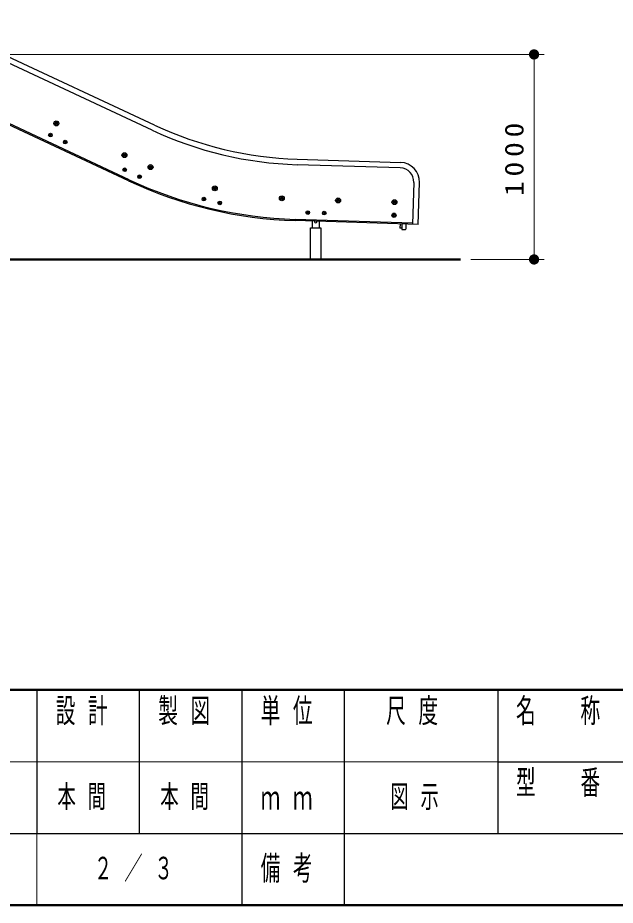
# Model space of a CAD drawing. Units: millimetres on the paper, scale 1:50. Extents: x -385 to 0, y -594 to 267.
# Drawn here: x -234.4 to -176, y -297 to -210.4 of the extents above; entities that cross this region are included whole.
import ezdxf

# ---------------------------------------------------------------- set-up
doc = ezdxf.new("R2010")
doc.units = ezdxf.units.MM
doc.linetypes.add('USER1', pattern=[4.5, 2.5, -2])
doc.layers.add('1_50', color=2, linetype='Continuous', lineweight=25)
doc.layers.add('NAKAMURA図枠', color=7, linetype='Continuous', lineweight=13)
doc.layers.add('図面情報', color=7, linetype='Continuous')
doc.styles.add('ＭＳ ゴシック', font='')
doc.styles.get('ＭＳ ゴシック').set_extended_font_data('MS Gothic')

# ---------------------------------------------------------------- blocks, each defined once
blk = doc.blocks.new('filled_dot')
at = {"color": 0, "linetype": 'Continuous', "lineweight": -2, "const_width": 1.25}
blk.add_lwpolyline([(-0.625, 0, 1), (0.625, 0, 1)], format="xyb", close=True, dxfattribs=at)

msp = doc.modelspace()

# ---------------------------------------------------------------- linework, layer by layer
at = {"layer": '1_50', "color": 190}
for p, q in [((-221.241, -221.389), (-243.703, -210.914)), ((-221.011, -220.896), (-243.473, -210.421)), ((-223.496, -226.225), (-245.49, -215.969)), ((-223.547, -226.333), (-245.49, -216.101)), ((-207.085, -224.213), (-197.001, -224.53)), ((-197.019, -225.074), (-207.102, -224.757)), ((-195.694, -226.484), (-195.823, -230.57)), ((-195.279, -230.587), (-195.15, -226.501)), ((-195.279, -230.587), (-207.273, -230.21)), ((-195.819, -230.45), (-207.269, -230.091))]:
    msp.add_line(p, q, dxfattribs=at)
at = {"layer": '1_50', "color": 7, "lineweight": 13}
for p, q in [((-245.381, -213.999), (-182.958, -213.999)), ((-183.958, -213.999), (-183.958, -233.999)), ((-190.126, -233.999), (-182.958, -233.999))]:
    msp.add_line(p, q, dxfattribs=at)
at = {"layer": '1_50', "color": 7}
for p, q in [((-231.239, -221.842), (-231.182, -221.802)), ((-231.239, -221.842), (-231.233, -221.911)), ((-231.17, -221.94), (-231.233, -221.911)), ((-231.119, -221.831), (-231.182, -221.802)), ((-231.17, -221.94), (-231.113, -221.9)), ((-231.119, -221.831), (-231.113, -221.9)), ((-229.789, -222.518), (-229.732, -222.478)), ((-229.669, -222.508), (-229.732, -222.478)), ((-229.669, -222.508), (-229.663, -222.577)), ((-229.789, -222.518), (-229.783, -222.587)), ((-229.72, -222.616), (-229.783, -222.587)), ((-229.72, -222.616), (-229.663, -222.577)), ((-223.988, -225.223), (-223.932, -225.183)), ((-223.988, -225.223), (-223.982, -225.292)), ((-223.92, -225.321), (-223.982, -225.292)), ((-223.869, -225.212), (-223.932, -225.183)), ((-223.92, -225.321), (-223.863, -225.281)), ((-223.869, -225.212), (-223.863, -225.281)), ((-222.538, -225.899), (-222.482, -225.859)), ((-222.538, -225.899), (-222.532, -225.968)), ((-222.47, -225.997), (-222.532, -225.968)), ((-222.419, -225.889), (-222.482, -225.859)), ((-222.47, -225.997), (-222.413, -225.958)), ((-222.419, -225.889), (-222.413, -225.958)), ((-216.263, -228.099), (-216.215, -228.049)), ((-216.263, -228.099), (-216.243, -228.166)), ((-216.175, -228.182), (-216.243, -228.166)), ((-216.148, -228.065), (-216.215, -228.049)), ((-216.175, -228.182), (-216.128, -228.131)), ((-216.148, -228.065), (-216.128, -228.131)), ((-214.706, -228.47), (-214.659, -228.42)), ((-214.706, -228.47), (-214.686, -228.537)), ((-214.619, -228.553), (-214.686, -228.537)), ((-214.591, -228.436), (-214.659, -228.42)), ((-214.619, -228.553), (-214.571, -228.502)), ((-214.591, -228.436), (-214.571, -228.502)), ((-206.117, -229.426), (-206.081, -229.368)), ((-206.117, -229.426), (-206.084, -229.487)), ((-206.011, -229.37), (-206.081, -229.368)), ((-206.015, -229.49), (-205.979, -229.431)), ((-206.011, -229.37), (-205.979, -229.431)), ((-204.518, -229.477), (-204.481, -229.418)), ((-204.412, -229.42), (-204.481, -229.418)), ((-204.412, -229.42), (-204.379, -229.481)), ((-206.015, -229.49), (-206.084, -229.487)), ((-204.518, -229.477), (-204.485, -229.538)), ((-204.416, -229.54), (-204.485, -229.538)), ((-204.416, -229.54), (-204.379, -229.481))]:
    msp.add_line(p, q, dxfattribs=at)
at = {"layer": '1_50', "color": 4}
for p, q in [((-197.71, -229.644), (-197.713, -229.737)), ((-197.635, -229.785), (-197.713, -229.737)), ((-197.629, -229.601), (-197.71, -229.644)), ((-197.553, -229.742), (-197.635, -229.785)), ((-197.551, -229.649), (-197.629, -229.601)), ((-197.551, -229.649), (-197.553, -229.742)), ((-197.038, -230.532), (-197.051, -230.932)), ((-196.871, -230.938), (-197.051, -230.932))]:
    msp.add_line(p, q, dxfattribs=at)
at = {"layer": '1_50', "color": 70}
for p, q in [((-205.775, -230.903), (-204.775, -230.903)), ((-205.775, -233.999), (-205.775, -230.903)), ((-205.625, -230.303), (-205.625, -230.903)), ((-204.925, -230.303), (-204.925, -230.903)), ((-204.775, -230.903), (-204.775, -233.999)), ((-196.858, -230.538), (-196.874, -231.038)), ((-196.556, -231.108), (-196.816, -231.099)), ((-196.478, -230.55), (-196.494, -231.049))]:
    msp.add_line(p, q, dxfattribs=at)
at = {"layer": '1_50', "color": 7, "lineweight": 50}
msp.add_line((-342.472, -233.999), (-191.126, -233.999), dxfattribs=at)
at = {"layer": '1_50', "color": 7}
for points in [[(-230.57, -220.678), (-230.541, -220.728), (-230.57, -220.778), (-230.628, -220.778), (-230.657, -220.728), (-230.628, -220.678)], [(-223.9, -223.795), (-223.894, -223.853), (-223.94, -223.887), (-223.993, -223.865), (-224, -223.807), (-223.953, -223.773)], [(-221.403, -224.933), (-221.452, -224.965), (-221.448, -225.023), (-221.397, -225.049), (-221.349, -225.017), (-221.352, -224.959)], [(-215.091, -227.006), (-215.063, -227.056), (-215.091, -227.106), (-215.149, -227.106), (-215.178, -227.056), (-215.149, -227.006)], [(-208.555, -227.994), (-208.526, -228.044), (-208.555, -228.094), (-208.613, -228.094), (-208.642, -228.044), (-208.613, -227.994)], [(-203.06, -228.191), (-203.031, -228.241), (-203.06, -228.291), (-203.118, -228.291), (-203.147, -228.241), (-203.118, -228.191)], [(-197.563, -228.364), (-197.534, -228.414), (-197.563, -228.464), (-197.621, -228.464), (-197.649, -228.414), (-197.621, -228.364)]]:
    msp.add_lwpolyline(points, close=True, dxfattribs=at)
for centre, radius in [((-230.599, -220.728), 0.24), ((-230.599, -220.728), 0.14), ((-230.599, -220.728), 0.0577), ((-231.176, -221.871), 0.18), ((-231.176, -221.871), 0.0693), ((-229.726, -222.547), 0.18), ((-229.726, -222.547), 0.0693), ((-223.947, -223.83), 0.24), ((-223.947, -223.83), 0.14), ((-223.947, -223.83), 0.0577), ((-223.926, -225.252), 0.18), ((-221.4, -224.991), 0.24), ((-221.4, -224.991), 0.14), ((-221.4, -224.991), 0.0577), ((-223.926, -225.252), 0.0693), ((-222.476, -225.928), 0.18), ((-222.476, -225.928), 0.0693), ((-215.12, -227.056), 0.24), ((-215.12, -227.056), 0.14), ((-215.12, -227.056), 0.0577), ((-216.195, -228.115), 0.18), ((-216.195, -228.115), 0.0693), ((-214.639, -228.486), 0.18), ((-214.639, -228.486), 0.0693), ((-208.584, -228.044), 0.24), ((-208.584, -228.044), 0.14), ((-208.584, -228.044), 0.0577), ((-203.089, -228.241), 0.24), ((-203.089, -228.241), 0.14), ((-203.089, -228.241), 0.0577), ((-197.592, -228.414), 0.24), ((-197.592, -228.414), 0.14), ((-197.592, -228.414), 0.0577), ((-206.048, -229.429), 0.18), ((-206.048, -229.429), 0.0693), ((-204.449, -229.479), 0.18), ((-204.449, -229.479), 0.0693)]:
    msp.add_circle(centre, radius, dxfattribs=at)
at = {"layer": '1_50', "color": 4}
msp.add_circle((-197.632, -229.693), 0.21, dxfattribs=at)
at = {"layer": '1_50', "color": 4, "linetype": 'USER1', "lineweight": 13}
msp.add_circle((-197.632, -229.693), 0.125, dxfattribs=at)
at = {"layer": '1_50', "color": 4, "lineweight": 13}
msp.add_circle((-197.632, -229.693), 0.11, dxfattribs=at)
at = {"layer": '1_50', "color": 190}
for centre, radius, start, end in [((-205.966, -188.631), 36.144, 245, 268.2), ((-205.966, -188.631), 35.6, 245, 268.2), ((-197.062, -226.441), 1.368, 358.2, 88.2), ((-197.062, -226.441), 1.912, 358.2, 88.2), ((-205.966, -188.631), 41.6, 245, 268.2), ((-205.966, -188.631), 41.48, 245, 268.2)]:
    msp.add_arc(centre, radius, start, end, dxfattribs=at)
at = {"layer": '1_50', "color": 70}
for centre, radius, start, end in [((-205.275, -230.303), 0.35, 173.2829, 180), ((-205.275, -230.303), 0.12, 163.72249, 12.67751), ((-205.275, -230.303), 0.35, 0, 3.1171), ((-196.814, -231.039), 0.06, 178.2, 268.2), ((-196.554, -231.048), 0.06, 268.2, 358.2)]:
    msp.add_arc(centre, radius, start, end, dxfattribs=at)
at = {"layer": 'NAKAMURA図枠', "lineweight": 50}
for p, q in [((-385, -276), (0, -276)), ((-385, -297), (0, -297))]:
    msp.add_line(p, q, dxfattribs=at)
at = {"layer": 'NAKAMURA図枠', "color": 211, "lineweight": 25}
for p, q in [((-232.5, -276), (-232.5, -290)), ((-222.5, -276), (-222.5, -290)), ((-212.5, -276), (-212.5, -297)), ((-202.5, -276), (-202.5, -290)), ((-187.5, -276), (-187.5, -290)), ((-187.5, -283), (-70, -283)), ((-242.5, -290), (0, -290))]:
    msp.add_line(p, q, dxfattribs=at)
at = {"layer": 'NAKAMURA図枠'}
for p, q in [((-242.5, -283), (-187.5, -283)), ((-232.5, -290), (-232.5, -297))]:
    msp.add_line(p, q, dxfattribs=at)
at = {"layer": 'NAKAMURA図枠', "lineweight": 25}
msp.add_line((-202.5, -290), (-202.5, -297), dxfattribs=at)

# ---------------------------------------------------------------- block references
at = {"layer": '1_50', "color": 7, "lineweight": 13, "xscale": 0.4, "yscale": 0.4}
for p, rotation in [((-183.958, -213.999), 270), ((-183.958, -233.999), 90)]:
    msp.add_blockref('filled_dot', p, dxfattribs=dict(at, rotation=rotation))

# ---------------------------------------------------------------- texts
at = {"layer": '1_50', "color": 7, "insert": (-184.958, -223.999), "char_height": 1.833, "attachment_point": 8, "rotation": 90, "style": 'ＭＳ ゴシック'}
msp.add_mtext('\\T1.33;\\W1.15;1000', dxfattribs=at)
at = {"layer": 'NAKAMURA図枠', "color": 4, "char_height": 2.346, "style": 'ＭＳ ゴシック'}
for s, insert, attachment_point in [('\\T1.64;\\W0.6;設計', (-227.5, -276.833), 2), ('\\T1.64;\\W0.6;製図', (-217.5, -276.833), 2), ('\\T1.64;\\W0.6;単位', (-207.5, -276.833), 2), ('\\T1.64;\\W0.6;尺度', (-195.25, -276.833), 2), ('\\T1.64;\\W0.6;名\u3000称', (-181, -276.833), 2), ('\\T1.64;\\W0.6;型\u3000番', (-181, -283.833), 2), ('\\T1.64;\\W0.6;ｍｍ', (-207.5, -286.5), 5), ('\\T1.64;\\W0.6;備考', (-207.5, -293.5), 5)]:
    msp.add_mtext(s, dxfattribs=dict(at, insert=insert, attachment_point=attachment_point))
at = {"layer": '図面情報', "char_height": 2.199, "style": 'ＭＳ ゴシック'}
for s, insert, attachment_point in [('\\T1.64;\\W0.6;本間', (-230.5, -286.5), 4), ('\\T1.64;\\W0.6;本間', (-217.5, -286.5), 5), ('\\T1.64;\\W0.6;図示', (-198, -286.5), 4), ('\\T1.64;\\W0.6;２／３', (-222.5, -293.5), 5)]:
    msp.add_mtext(s, dxfattribs=dict(at, insert=insert, attachment_point=attachment_point))

doc.saveas('drawing.dxf')
